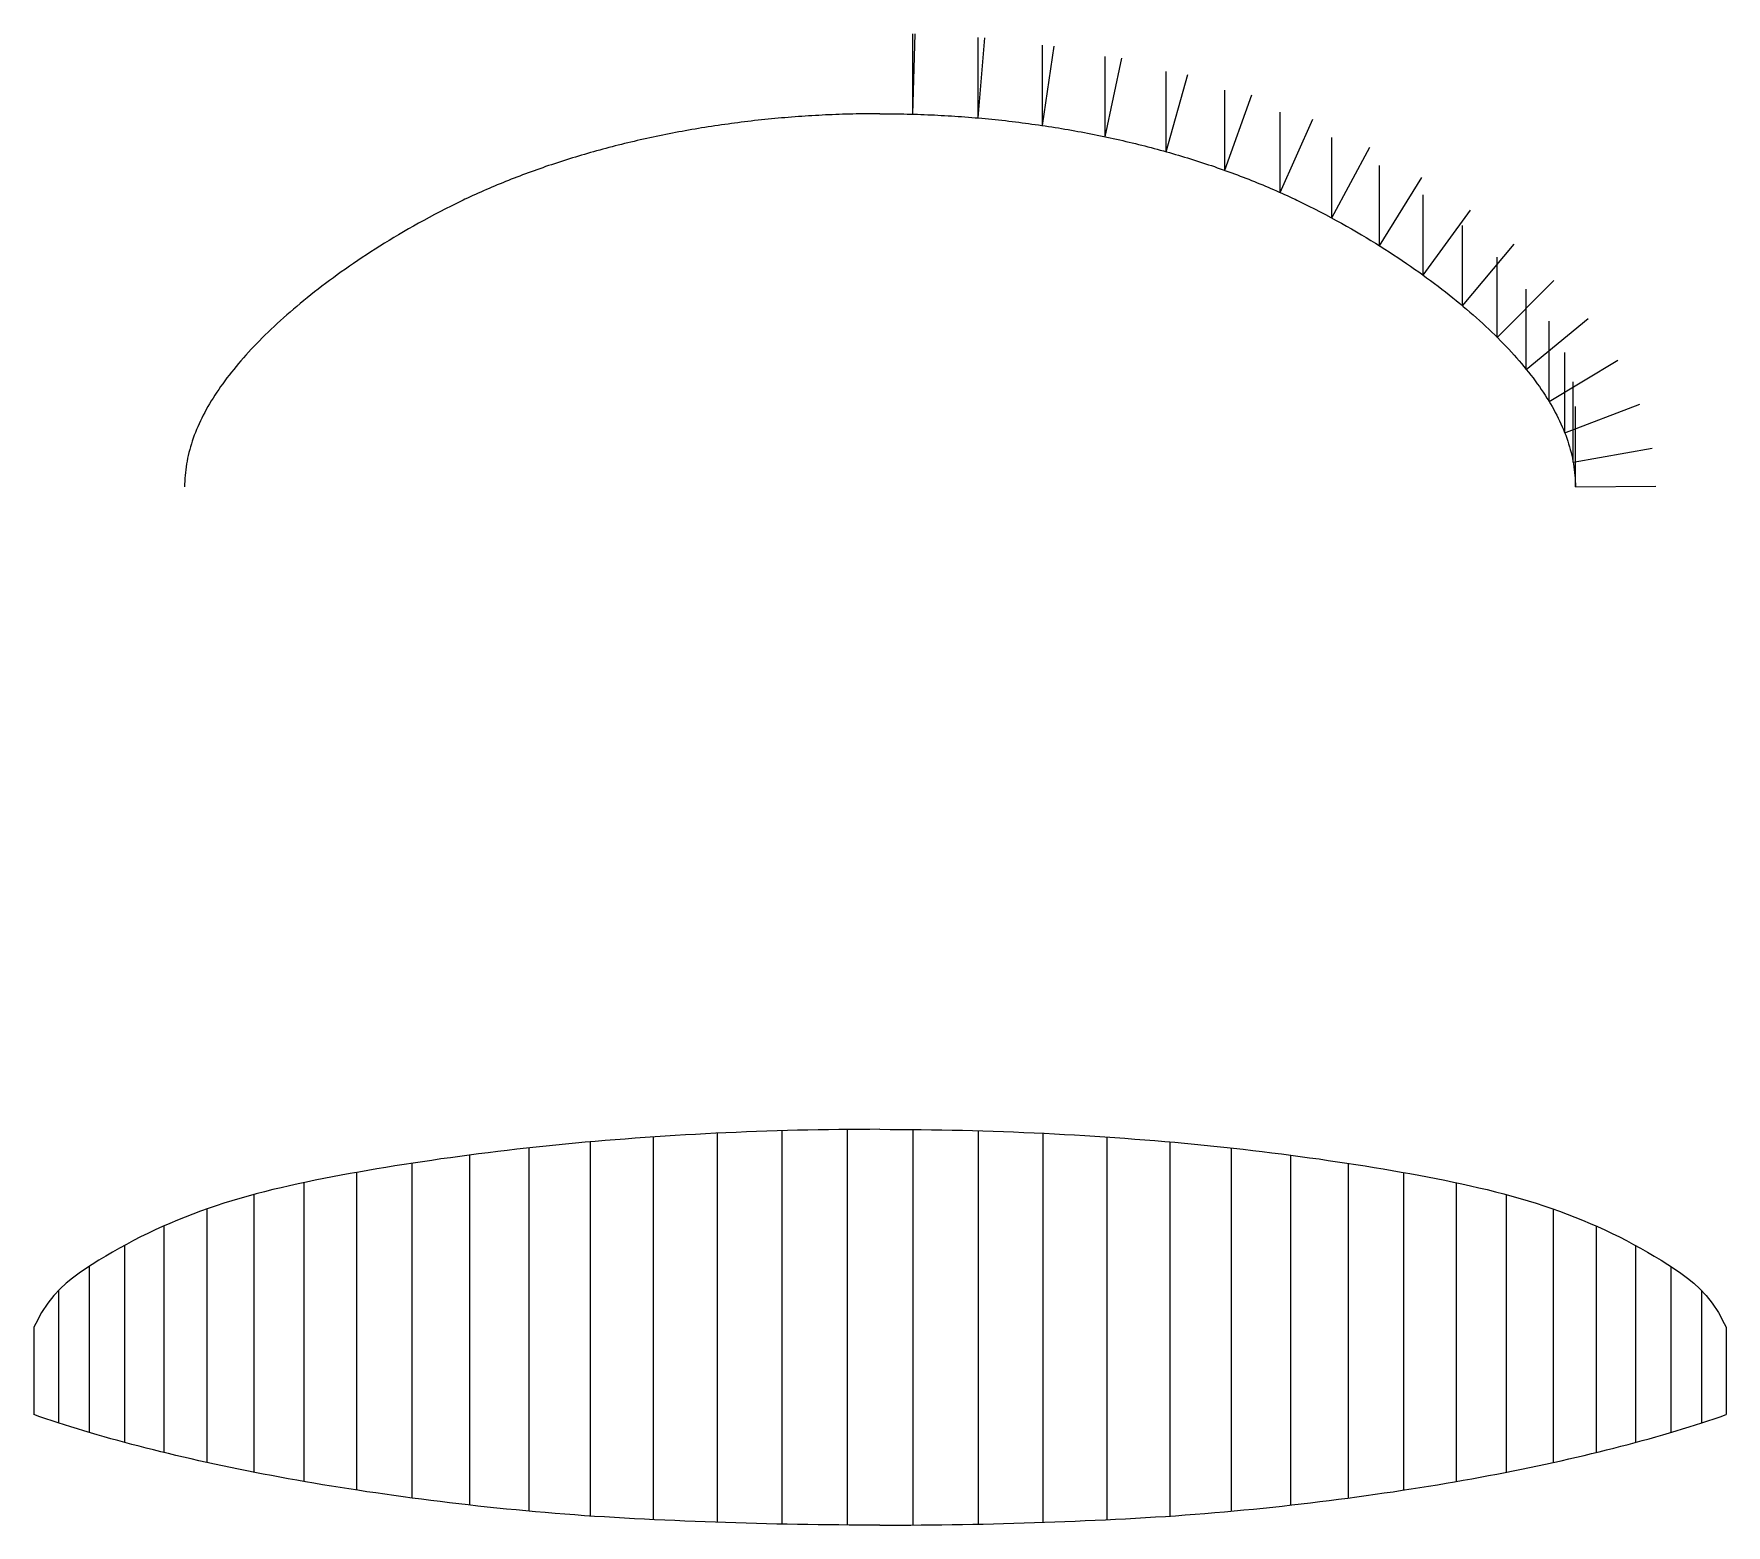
# Model space of a CAD drawing. Extents: x -527 to 527, y -246 to 682.
import ezdxf

# ---------------------------------------------------------------- set-up
doc = ezdxf.new("R2010")
doc.units = 0

msp = doc.modelspace()

# ---------------------------------------------------------------- linework, layer by layer
at = {"layer": 'default', "color": 1, "linetype": 'CONTINUOUS'}
for p, q in [((20.44, 632.09), (20.44, 682.09)), ((61.07, 629.73), (61.07, 679.73)), ((101.13, 625.04), (101.13, 675.04)), ((140.32, 618.03), (140.32, 668.03)), ((178.31, 608.71), (178.31, 658.71)), ((214.71, 597.13), (214.71, 647.13)), ((249.16, 583.34), (249.16, 633.34)), ((-119.23, 622.11), (-121.26, 621.75)), ((-117.2, 622.47), (-119.23, 622.11)), ((-115.16, 622.82), (-117.2, 622.47)), ((-113.13, 623.16), (-115.16, 622.82)), ((-111.09, 623.49), (-113.13, 623.16)), ((-109.04, 623.83), (-111.09, 623.49)), ((-107, 624.15), (-109.04, 623.83)), ((-104.95, 624.47), (-107, 624.15)), ((-102.9, 624.78), (-104.95, 624.47)), ((-100.84, 625.08), (-102.9, 624.78)), ((-98.78, 625.38), (-100.84, 625.08)), ((-96.72, 625.68), (-98.78, 625.38)), ((-94.66, 625.96), (-96.72, 625.68)), ((-92.59, 626.25), (-94.66, 625.96)), ((-90.53, 626.52), (-92.59, 626.25)), ((-88.45, 626.79), (-90.53, 626.52)), ((-86.38, 627.05), (-88.45, 626.79)), ((-84.31, 627.31), (-86.38, 627.05)), ((-82.23, 627.56), (-84.31, 627.31)), ((-80.15, 627.8), (-82.23, 627.56)), ((-78.07, 628.04), (-80.15, 627.8)), ((-75.98, 628.27), (-78.07, 628.04)), ((-73.89, 628.49), (-75.98, 628.27)), ((-71.81, 628.71), (-73.89, 628.49)), ((-69.72, 628.93), (-71.81, 628.71)), ((-67.62, 629.13), (-69.72, 628.93)), ((-65.53, 629.33), (-67.62, 629.13)), ((-63.43, 629.52), (-65.53, 629.33)), ((-61.33, 629.71), (-63.43, 629.52)), ((-59.23, 629.89), (-61.33, 629.71)), ((-57.13, 630.07), (-59.23, 629.89)), ((-55.03, 630.24), (-57.13, 630.07)), ((-52.93, 630.4), (-55.03, 630.24)), ((-50.82, 630.55), (-52.93, 630.4)), ((-48.71, 630.7), (-50.82, 630.55)), ((-46.61, 630.85), (-48.71, 630.7)), ((-44.5, 630.98), (-46.61, 630.85)), ((-42.39, 631.11), (-44.5, 630.98)), ((-40.27, 631.24), (-42.39, 631.11)), ((-38.16, 631.35), (-40.27, 631.24)), ((-36.05, 631.47), (-38.16, 631.35)), ((-33.93, 631.57), (-36.05, 631.47)), ((-31.81, 631.67), (-33.93, 631.57)), ((-29.7, 631.76), (-31.81, 631.67)), ((-27.58, 631.85), (-29.7, 631.76)), ((-25.46, 631.93), (-27.58, 631.85)), ((-23.34, 632), (-25.46, 631.93)), ((-21.22, 632.07), (-23.34, 632)), ((-19.1, 632.13), (-21.22, 632.07)), ((-16.98, 632.18), (-19.1, 632.13)), ((-14.86, 632.23), (-16.98, 632.18)), ((-12.74, 632.27), (-14.86, 632.23)), ((-10.61, 632.31), (-12.74, 632.27)), ((-8.49, 632.33), (-10.61, 632.31)), ((-6.37, 632.36), (-8.49, 632.33)), ((-4.25, 632.37), (-6.37, 632.36)), ((-2.12, 632.38), (-4.25, 632.37)), ((0, 632.39), (-2.12, 632.38)), ((-166.86, 611.8), (-168.8, 611.29)), ((-164.93, 612.29), (-166.86, 611.8)), ((-162.99, 612.79), (-164.93, 612.29)), ((-161.04, 613.27), (-162.99, 612.79)), ((-159.09, 613.75), (-161.04, 613.27)), ((-157.13, 614.23), (-159.09, 613.75)), ((-155.17, 614.7), (-157.13, 614.23)), ((-153.21, 615.16), (-155.17, 614.7)), ((-151.24, 615.62), (-153.21, 615.16)), ((-149.27, 616.07), (-151.24, 615.62)), ((-147.29, 616.51), (-149.27, 616.07)), ((-145.31, 616.95), (-147.29, 616.51)), ((-143.33, 617.38), (-145.31, 616.95)), ((-141.34, 617.81), (-143.33, 617.38)), ((-139.35, 618.23), (-141.34, 617.81)), ((-137.35, 618.65), (-139.35, 618.23)), ((-135.35, 619.06), (-137.35, 618.65)), ((-133.35, 619.46), (-135.35, 619.06)), ((-131.34, 619.86), (-133.35, 619.46)), ((-129.33, 620.25), (-131.34, 619.86)), ((-127.32, 620.63), (-129.33, 620.25)), ((-125.3, 621.01), (-127.32, 620.63)), ((-123.28, 621.38), (-125.3, 621.01)), ((-121.26, 621.75), (-123.28, 621.38)), ((281.31, 567.5), (281.31, 617.5)), ((-202.74, 601.25), (-204.58, 600.64)), ((-200.9, 601.86), (-202.74, 601.25)), ((-199.06, 602.46), (-200.9, 601.86)), ((-197.2, 603.05), (-199.06, 602.46)), ((-195.35, 603.64), (-197.2, 603.05)), ((-193.48, 604.22), (-195.35, 603.64)), ((-191.61, 604.8), (-193.48, 604.22)), ((-189.74, 605.37), (-191.61, 604.8)), ((-187.86, 605.94), (-189.74, 605.37)), ((-185.98, 606.5), (-187.86, 605.94)), ((-184.09, 607.06), (-185.98, 606.5)), ((-182.19, 607.61), (-184.09, 607.06)), ((-180.29, 608.15), (-182.19, 607.61)), ((-178.39, 608.69), (-180.29, 608.15)), ((-176.48, 609.22), (-178.39, 608.69)), ((-174.57, 609.75), (-176.48, 609.22)), ((-172.65, 610.27), (-174.57, 609.75)), ((-170.73, 610.78), (-172.65, 610.27)), ((-168.8, 611.29), (-170.73, 610.78)), ((-231.42, 590.82), (-233.16, 590.13)), ((-229.67, 591.52), (-231.42, 590.82)), ((-227.92, 592.2), (-229.67, 591.52)), ((-226.16, 592.88), (-227.92, 592.2)), ((-224.39, 593.56), (-226.16, 592.88)), ((-222.62, 594.23), (-224.39, 593.56)), ((-220.84, 594.9), (-222.62, 594.23)), ((-219.06, 595.56), (-220.84, 594.9)), ((-217.27, 596.21), (-219.06, 595.56)), ((-215.48, 596.86), (-217.27, 596.21)), ((-213.67, 597.5), (-215.48, 596.86)), ((-211.87, 598.14), (-213.67, 597.5)), ((-210.05, 598.77), (-211.87, 598.14)), ((-208.23, 599.4), (-210.05, 598.77)), ((-206.41, 600.02), (-208.23, 599.4)), ((-204.58, 600.64), (-206.41, 600.02)), ((311.08, 550.2), (311.08, 600.2)), ((-256.83, 579.83), (-258.47, 579.06)), ((-255.18, 580.6), (-256.83, 579.83)), ((-253.53, 581.36), (-255.18, 580.6)), ((-251.87, 582.12), (-253.53, 581.36)), ((-250.2, 582.87), (-251.87, 582.12)), ((-248.53, 583.62), (-250.2, 582.87)), ((-246.85, 584.36), (-248.53, 583.62)), ((-245.16, 585.1), (-246.85, 584.36)), ((-243.46, 585.84), (-245.16, 585.1)), ((-241.76, 586.56), (-243.46, 585.84)), ((-240.05, 587.29), (-241.76, 586.56)), ((-238.34, 588), (-240.05, 587.29)), ((-236.62, 588.72), (-238.34, 588)), ((-234.89, 589.42), (-236.62, 588.72)), ((-233.16, 590.13), (-234.89, 589.42)), ((338.34, 531.82), (338.34, 581.82)), ((-277.49, 569.54), (-280.85, 567.76)), ((-274.07, 571.33), (-277.49, 569.54)), ((-270.58, 573.11), (-274.07, 571.33)), ((-267.03, 574.9), (-270.58, 573.11)), ((-263.41, 576.68), (-267.03, 574.9)), ((-259.71, 578.46), (-263.41, 576.68)), ((-258.47, 579.06), (-259.71, 578.46)), ((-296.81, 558.83), (-299.85, 557.05)), ((-293.72, 560.62), (-296.81, 558.83)), ((-290.58, 562.4), (-293.72, 560.62)), ((-287.39, 564.19), (-290.58, 562.4)), ((-284.15, 565.97), (-287.39, 564.19)), ((-280.85, 567.76), (-284.15, 565.97)), ((362.89, 512.69), (362.89, 562.69)), ((-314.36, 548.13), (-317.14, 546.34)), ((-311.54, 549.91), (-314.36, 548.13)), ((-308.68, 551.69), (-311.54, 549.91)), ((-305.78, 553.48), (-308.68, 551.69)), ((-302.84, 555.26), (-305.78, 553.48)), ((-299.85, 557.05), (-302.84, 555.26)), ((-327.86, 539.2), (-330.45, 537.42)), ((-325.24, 540.99), (-327.86, 539.2)), ((-322.57, 542.77), (-325.24, 540.99)), ((-319.88, 544.56), (-322.57, 542.77)), ((-317.14, 546.34), (-319.88, 544.56)), ((384.42, 493.07), (384.42, 543.07)), ((-342.87, 528.49), (-345.25, 526.71)), ((-340.45, 530.28), (-342.87, 528.49)), ((-338, 532.06), (-340.45, 530.28)), ((-335.52, 533.85), (-338, 532.06)), ((-333, 535.63), (-335.52, 533.85)), ((-330.45, 537.42), (-333, 535.63)), ((-356.7, 517.79), (-358.9, 516)), ((-354.47, 519.57), (-356.7, 517.79)), ((-352.22, 521.36), (-354.47, 519.57)), ((-349.93, 523.14), (-352.22, 521.36)), ((-347.61, 524.92), (-349.93, 523.14)), ((-345.25, 526.71), (-347.61, 524.92)), ((402.51, 473.18), (402.51, 523.18)), ((-369.42, 507.08), (-371.43, 505.29)), ((-367.38, 508.86), (-369.42, 507.08)), ((-365.3, 510.65), (-367.38, 508.86)), ((-363.2, 512.43), (-365.3, 510.65)), ((-361.06, 514.22), (-363.2, 512.43)), ((-358.9, 516), (-361.06, 514.22)), ((-381.06, 496.37), (-382.89, 494.59)), ((-379.19, 498.16), (-381.06, 496.37)), ((-377.3, 499.94), (-379.19, 498.16)), ((-375.37, 501.72), (-377.3, 499.94)), ((-373.42, 503.51), (-375.37, 501.72)), ((-371.43, 505.29), (-373.42, 503.51)), ((416.68, 453.26), (416.68, 503.26)), ((-391.61, 485.66), (-393.26, 483.88)), ((-389.93, 487.45), (-391.61, 485.66)), ((-388.21, 489.23), (-389.93, 487.45)), ((-386.47, 491.02), (-388.21, 489.23)), ((-384.7, 492.8), (-386.47, 491.02)), ((-382.89, 494.59), (-384.7, 492.8)), ((-401.06, 474.96), (-402.53, 473.17)), ((-399.56, 476.74), (-401.06, 474.96)), ((-398.04, 478.52), (-399.56, 476.74)), ((-396.48, 480.31), (-398.04, 478.52)), ((-394.88, 482.09), (-396.48, 480.31)), ((-393.26, 483.88), (-394.88, 482.09)), ((426.46, 433.69), (426.46, 483.69)), ((-409.37, 464.25), (-410.65, 462.46)), ((-408.07, 466.03), (-409.37, 464.25)), ((-406.73, 467.82), (-408.07, 466.03)), ((-405.36, 469.6), (-406.73, 467.82)), ((-403.96, 471.39), (-405.36, 469.6)), ((-402.53, 473.17), (-403.96, 471.39)), ((431.72, 415.32), (431.72, 465.32)), ((-416.51, 453.54), (-417.58, 451.75)), ((-415.4, 455.32), (-416.51, 453.54)), ((-414.26, 457.11), (-415.4, 455.32)), ((-413.09, 458.89), (-414.26, 457.11)), ((-411.89, 460.68), (-413.09, 458.89)), ((-410.65, 462.46), (-411.89, 460.68)), ((-422.42, 442.83), (-423.28, 441.05)), ((-421.52, 444.62), (-422.42, 442.83)), ((-420.59, 446.4), (-421.52, 444.62)), ((-419.62, 448.19), (-420.59, 446.4)), ((-418.62, 449.97), (-419.62, 448.19)), ((-417.58, 451.75), (-418.62, 449.97)), ((433.11, 400), (433.11, 450)), ((-426.38, 433.91), (-427.07, 432.12)), ((-425.66, 435.69), (-426.38, 433.91)), ((-424.9, 437.48), (-425.66, 435.69)), ((-424.11, 439.26), (-424.9, 437.48)), ((-423.28, 441.05), (-424.11, 439.26)), ((-429.95, 423.2), (-430.41, 421.42)), ((-429.44, 424.98), (-429.95, 423.2)), ((-428.9, 426.77), (-429.44, 424.98)), ((-428.33, 428.55), (-428.9, 426.77)), ((-427.72, 430.34), (-428.33, 428.55)), ((-427.07, 432.12), (-427.72, 430.34)), ((-432.19, 412.49), (-432.43, 410.71)), ((-431.91, 414.28), (-432.19, 412.49)), ((-431.59, 416.06), (-431.91, 414.28)), ((-431.24, 417.85), (-431.59, 416.06)), ((-430.84, 419.63), (-431.24, 417.85)), ((-430.41, 421.42), (-430.84, 419.63)), ((-433.09, 401.78), (-433.11, 400)), ((-433.03, 403.57), (-433.09, 401.78)), ((-432.94, 405.35), (-433.03, 403.57)), ((-432.81, 407.14), (-432.94, 405.35)), ((-432.64, 408.92), (-432.81, 407.14)), ((-432.43, 410.71), (-432.64, 408.92)), ((0, 0), (-6.42, -0.01)), ((0, 0), (6.42, -0.01)), ((-208.01, -10.47), (-214.07, -11.11)), ((-201.93, -9.85), (-208.01, -10.47)), ((-195.82, -9.25), (-201.93, -9.85)), ((-189.7, -8.67), (-195.82, -9.25)), ((-183.56, -8.1), (-189.7, -8.67)), ((-177.4, -7.56), (-183.56, -8.1)), ((-180.43, -7.82), (-180.43, -240.82)), ((-171.22, -7.03), (-177.4, -7.56)), ((-165.03, -6.52), (-171.22, -7.03)), ((-158.81, -6.03), (-165.03, -6.52)), ((-152.59, -5.56), (-158.81, -6.03)), ((-146.34, -5.11), (-152.59, -5.56)), ((-140.09, -4.68), (-146.34, -5.11)), ((-141.31, -4.76), (-141.31, -243.03)), ((-133.81, -4.26), (-140.09, -4.68)), ((-127.53, -3.87), (-133.81, -4.26)), ((-121.23, -3.49), (-127.53, -3.87)), ((-114.92, -3.13), (-121.23, -3.49)), ((-108.6, -2.8), (-114.92, -3.13)), ((-102.27, -2.48), (-108.6, -2.8)), ((-95.93, -2.18), (-102.27, -2.48)), ((-101.49, -2.44), (-101.49, -244.7)), ((-89.58, -1.9), (-95.93, -2.18)), ((-83.21, -1.64), (-89.58, -1.9)), ((-76.85, -1.4), (-83.21, -1.64)), ((-70.47, -1.17), (-76.85, -1.4)), ((-64.09, -0.97), (-70.47, -1.17)), ((-57.69, -0.79), (-64.09, -0.97)), ((-61.14, -0.88), (-61.14, -245.82)), ((-51.3, -0.62), (-57.69, -0.79)), ((-44.9, -0.48), (-51.3, -0.62)), ((-38.49, -0.35), (-44.9, -0.48)), ((-32.08, -0.24), (-38.49, -0.35)), ((-25.67, -0.16), (-32.08, -0.24)), ((-19.25, -0.09), (-25.67, -0.16)), ((-20.44, -0.1), (-20.44, -246.39)), ((-12.84, -0.04), (-19.25, -0.09)), ((-6.42, -0.01), (-12.84, -0.04)), ((6.42, -0.01), (12.84, -0.04)), ((12.84, -0.04), (19.25, -0.09)), ((19.25, -0.09), (25.67, -0.16)), ((25.67, -0.16), (32.08, -0.24)), ((32.08, -0.24), (38.49, -0.35)), ((38.49, -0.35), (44.9, -0.48)), ((44.9, -0.48), (51.3, -0.62)), ((51.3, -0.62), (57.69, -0.79)), ((57.69, -0.79), (64.09, -0.97)), ((64.09, -0.97), (70.47, -1.17)), ((70.47, -1.17), (76.85, -1.4)), ((76.85, -1.4), (83.21, -1.64)), ((83.21, -1.64), (89.58, -1.9)), ((89.58, -1.9), (95.93, -2.18)), ((95.93, -2.18), (102.27, -2.48)), ((102.27, -2.48), (108.6, -2.8)), ((108.6, -2.8), (114.92, -3.13)), ((114.92, -3.13), (121.23, -3.49)), ((121.23, -3.49), (127.53, -3.87)), ((127.53, -3.87), (133.81, -4.26)), ((133.81, -4.26), (140.09, -4.68)), ((140.09, -4.68), (146.34, -5.11)), ((146.34, -5.11), (152.59, -5.56)), ((152.59, -5.56), (158.81, -6.03)), ((158.81, -6.03), (165.03, -6.52)), ((165.03, -6.52), (171.22, -7.03)), ((171.22, -7.03), (177.4, -7.56)), ((177.4, -7.56), (183.56, -8.1)), ((183.56, -8.1), (189.7, -8.67)), ((189.7, -8.67), (195.82, -9.25)), ((195.82, -9.25), (201.93, -9.85)), ((201.93, -9.85), (208.01, -10.47)), ((208.01, -10.47), (214.07, -11.11)), ((-290.72, -21.04), (-296.43, -21.93)), ((-284.98, -20.17), (-290.72, -21.04)), ((-279.21, -19.32), (-284.98, -20.17)), ((-273.42, -18.48), (-279.21, -19.32)), ((-267.6, -17.66), (-273.42, -18.48)), ((-261.75, -16.86), (-267.6, -17.66)), ((-255.88, -16.08), (-261.75, -16.86)), ((-249.98, -15.32), (-255.88, -16.08)), ((-255.75, -16.06), (-255.75, -233.97)), ((-244.05, -14.57), (-249.98, -15.32)), ((-238.1, -13.84), (-244.05, -14.57)), ((-232.13, -13.13), (-238.1, -13.84)), ((-226.13, -12.44), (-232.13, -13.13)), ((-220.11, -11.76), (-226.13, -12.44)), ((-214.07, -11.11), (-220.11, -11.76)), ((-218.64, -11.6), (-218.64, -237.76)), ((214.07, -11.11), (220.11, -11.76)), ((220.11, -11.76), (226.13, -12.44)), ((226.13, -12.44), (232.13, -13.13)), ((232.13, -13.13), (238.1, -13.84)), ((238.1, -13.84), (244.05, -14.57)), ((244.05, -14.57), (249.98, -15.32)), ((249.98, -15.32), (255.88, -16.08)), ((255.88, -16.08), (261.75, -16.86)), ((261.75, -16.86), (267.6, -17.66)), ((267.6, -17.66), (273.42, -18.48)), ((273.42, -18.48), (279.21, -19.32)), ((279.21, -19.32), (284.98, -20.17)), ((284.98, -20.17), (290.72, -21.04)), ((290.72, -21.04), (296.43, -21.93)), ((-346.4, -30.68), (-351.79, -31.74)), ((-340.98, -29.64), (-346.4, -30.68)), ((-335.52, -28.61), (-340.98, -29.64)), ((-330.03, -27.61), (-335.52, -28.61)), ((-324.51, -26.62), (-330.03, -27.61)), ((-326.04, -26.89), (-326.04, -224.65)), ((-318.96, -25.65), (-324.51, -26.62)), ((-313.37, -24.69), (-318.96, -25.65)), ((-307.75, -23.75), (-313.37, -24.69)), ((-302.1, -22.83), (-307.75, -23.75)), ((-296.43, -21.93), (-302.1, -22.83)), ((-291.6, -21.18), (-291.6, -229.57)), ((296.43, -21.93), (302.1, -22.83)), ((302.1, -22.83), (307.75, -23.75)), ((307.75, -23.75), (313.37, -24.69)), ((313.37, -24.69), (318.96, -25.65)), ((318.96, -25.65), (324.51, -26.62)), ((324.51, -26.62), (330.03, -27.61)), ((330.03, -27.61), (335.52, -28.61)), ((335.52, -28.61), (340.98, -29.64)), ((340.98, -29.64), (346.4, -30.68)), ((346.4, -30.68), (351.79, -31.74)), ((-393.57, -41.59), (-398.62, -43.03)), ((-388.48, -40.2), (-393.57, -41.59)), ((-390.05, -40.63), (-390.05, -213.49)), ((-383.35, -38.86), (-388.48, -40.2)), ((-378.18, -37.57), (-383.35, -38.86)), ((-372.98, -36.33), (-378.18, -37.57)), ((-367.73, -35.13), (-372.98, -36.33)), ((-362.46, -33.96), (-367.73, -35.13)), ((-357.14, -32.84), (-362.46, -33.96)), ((-358.92, -33.21), (-358.92, -219.26)), ((-351.79, -31.74), (-357.14, -32.84)), ((351.79, -31.74), (357.14, -32.84)), ((357.14, -32.84), (362.46, -33.96)), ((362.46, -33.96), (367.73, -35.13)), ((367.73, -35.13), (372.98, -36.33)), ((372.98, -36.33), (378.18, -37.57)), ((378.18, -37.57), (383.35, -38.86)), ((383.35, -38.86), (388.48, -40.2)), ((388.48, -40.2), (393.57, -41.59)), ((393.57, -41.59), (398.62, -43.03)), ((-423.27, -51.06), (-428.08, -52.84)), ((-418.42, -49.34), (-423.27, -51.06)), ((-419.19, -49.61), (-419.19, -207.44)), ((-413.54, -47.68), (-418.42, -49.34)), ((-408.61, -46.07), (-413.54, -47.68)), ((-403.63, -44.52), (-408.61, -46.07)), ((-398.62, -43.03), (-403.63, -44.52)), ((398.62, -43.03), (403.63, -44.52)), ((403.63, -44.52), (408.61, -46.07)), ((408.61, -46.07), (413.54, -47.68)), ((413.54, -47.68), (418.42, -49.34)), ((418.42, -49.34), (423.27, -51.06)), ((423.27, -51.06), (428.08, -52.84)), ((-451.45, -62.66), (-455.99, -64.81)), ((-446.86, -60.58), (-451.45, -62.66)), ((-442.23, -58.55), (-446.86, -60.58)), ((-446.09, -60.24), (-446.09, -201.21)), ((-437.56, -56.59), (-442.23, -58.55)), ((-432.84, -54.68), (-437.56, -56.59)), ((-428.08, -52.84), (-432.84, -54.68)), ((428.08, -52.84), (432.84, -54.68)), ((432.84, -54.68), (437.56, -56.59)), ((437.56, -56.59), (442.23, -58.55)), ((442.23, -58.55), (446.86, -60.58)), ((446.86, -60.58), (451.45, -62.66)), ((451.45, -62.66), (455.99, -64.81)), ((-469.34, -71.63), (-473.69, -74.02)), ((-470.55, -72.3), (-470.55, -194.94)), ((-464.93, -69.29), (-469.34, -71.63)), ((-460.49, -67.02), (-464.93, -69.29)), ((-455.99, -64.81), (-460.49, -67.02)), ((455.99, -64.81), (460.49, -67.02)), ((460.49, -67.02), (464.93, -69.29)), ((464.93, -69.29), (469.34, -71.63)), ((469.34, -71.63), (473.69, -74.02)), ((-490.64, -84.19), (-494.75, -86.88)), ((-486.47, -81.56), (-490.64, -84.19)), ((-482.26, -78.99), (-486.47, -81.56)), ((-478, -76.48), (-482.26, -78.99)), ((-473.69, -74.02), (-478, -76.48)), ((473.69, -74.02), (478, -76.48)), ((478, -76.48), (482.26, -78.99)), ((482.26, -78.99), (486.47, -81.56)), ((486.47, -81.56), (490.64, -84.19)), ((490.64, -84.19), (494.75, -86.88)), ((-502.83, -92.59), (-506.8, -95.78)), ((-498.82, -89.66), (-502.83, -92.59)), ((-494.75, -86.88), (-498.82, -89.66)), ((-492.46, -85.38), (-492.46, -188.75)), ((494.75, -86.88), (498.82, -89.66)), ((498.82, -89.66), (502.83, -92.59)), ((502.83, -92.59), (506.8, -95.78)), ((-514.58, -103.46), (-518.39, -108.28)), ((-510.71, -99.35), (-514.58, -103.46)), ((-511.6, -100.29), (-511.6, -182.82)), ((-506.8, -95.78), (-510.71, -99.35)), ((506.8, -95.78), (510.71, -99.35)), ((510.71, -99.35), (514.58, -103.46)), ((514.58, -103.46), (518.39, -108.28)), ((-522.15, -114.01), (-525.86, -120.85)), ((-518.39, -108.28), (-522.15, -114.01)), ((518.39, -108.28), (522.15, -114.01)), ((522.15, -114.01), (525.86, -120.85)), ((-525.86, -120.85), (-527, -123.24)), ((-527, -123.24), (-527, -177.63)), ((-527, -123.24), (-527, -177.63)), ((525.86, -120.85), (527, -123.24)), ((527, -123.24), (527, -177.63)), ((-526.97, -177.64), (-527, -177.63)), ((-523.25, -178.93), (-526.97, -177.64)), ((-519.49, -180.21), (-523.25, -178.93)), ((519.49, -180.21), (523.25, -178.93)), ((523.25, -178.93), (526.97, -177.64)), ((526.97, -177.64), (527, -177.63)), ((-515.67, -181.49), (-519.49, -180.21)), ((-511.79, -182.76), (-515.67, -181.49)), ((-507.87, -184.02), (-511.79, -182.76)), ((-503.9, -185.27), (-507.87, -184.02)), ((-499.87, -186.52), (-503.9, -185.27)), ((-495.8, -187.75), (-499.87, -186.52)), ((-491.68, -188.98), (-495.8, -187.75)), ((-487.5, -190.2), (-491.68, -188.98)), ((487.5, -190.2), (491.68, -188.98)), ((491.68, -188.98), (495.8, -187.75)), ((495.8, -187.75), (499.87, -186.52)), ((499.87, -186.52), (503.9, -185.27)), ((503.9, -185.27), (507.87, -184.02)), ((507.87, -184.02), (511.79, -182.76)), ((511.79, -182.76), (515.67, -181.49)), ((515.67, -181.49), (519.49, -180.21)), ((-483.28, -191.42), (-487.5, -190.2)), ((-479.01, -192.62), (-483.28, -191.42)), ((-474.7, -193.81), (-479.01, -192.62)), ((-470.33, -195), (-474.7, -193.81)), ((-465.92, -196.18), (-470.33, -195)), ((-461.46, -197.35), (-465.92, -196.18)), ((-456.96, -198.5), (-461.46, -197.35)), ((-452.41, -199.65), (-456.96, -198.5)), ((-447.81, -200.79), (-452.41, -199.65)), ((447.81, -200.79), (452.41, -199.65)), ((452.41, -199.65), (456.96, -198.5)), ((456.96, -198.5), (461.46, -197.35)), ((461.46, -197.35), (465.92, -196.18)), ((465.92, -196.18), (470.33, -195)), ((470.33, -195), (474.7, -193.81)), ((474.7, -193.81), (479.01, -192.62)), ((479.01, -192.62), (483.28, -191.42)), ((483.28, -191.42), (487.5, -190.2)), ((-443.17, -201.92), (-447.81, -200.79)), ((-438.48, -203.04), (-443.17, -201.92)), ((-433.76, -204.15), (-438.48, -203.04)), ((-428.98, -205.25), (-433.76, -204.15)), ((-424.17, -206.34), (-428.98, -205.25)), ((-419.31, -207.41), (-424.17, -206.34)), ((-414.41, -208.48), (-419.31, -207.41)), ((-409.47, -209.53), (-414.41, -208.48)), ((-404.49, -210.58), (-409.47, -209.53)), ((-399.47, -211.61), (-404.49, -210.58)), ((399.47, -211.61), (404.49, -210.58)), ((404.49, -210.58), (409.47, -209.53)), ((409.47, -209.53), (414.41, -208.48)), ((414.41, -208.48), (419.31, -207.41)), ((419.31, -207.41), (424.17, -206.34)), ((424.17, -206.34), (428.98, -205.25)), ((428.98, -205.25), (433.76, -204.15)), ((433.76, -204.15), (438.48, -203.04)), ((438.48, -203.04), (443.17, -201.92)), ((443.17, -201.92), (447.81, -200.79)), ((-394.41, -212.63), (-399.47, -211.61)), ((-389.3, -213.64), (-394.41, -212.63)), ((-384.16, -214.64), (-389.3, -213.64)), ((-378.98, -215.62), (-384.16, -214.64)), ((-373.77, -216.6), (-378.98, -215.62)), ((-368.51, -217.56), (-373.77, -216.6)), ((-363.22, -218.5), (-368.51, -217.56)), ((-357.9, -219.44), (-363.22, -218.5)), ((-352.53, -220.36), (-357.9, -219.44)), ((-347.13, -221.27), (-352.53, -220.36)), ((-341.7, -222.17), (-347.13, -221.27)), ((341.7, -222.17), (347.13, -221.27)), ((347.13, -221.27), (352.53, -220.36)), ((352.53, -220.36), (357.9, -219.44)), ((357.9, -219.44), (363.22, -218.5)), ((363.22, -218.5), (368.51, -217.56)), ((368.51, -217.56), (373.77, -216.6)), ((373.77, -216.6), (378.98, -215.62)), ((378.98, -215.62), (384.16, -214.64)), ((384.16, -214.64), (389.3, -213.64)), ((389.3, -213.64), (394.41, -212.63)), ((394.41, -212.63), (399.47, -211.61)), ((-336.23, -223.05), (-341.7, -222.17)), ((-330.73, -223.92), (-336.23, -223.05)), ((-325.2, -224.78), (-330.73, -223.92)), ((-319.63, -225.62), (-325.2, -224.78)), ((-314.03, -226.44), (-319.63, -225.62)), ((-308.4, -227.26), (-314.03, -226.44)), ((-302.74, -228.06), (-308.4, -227.26)), ((-297.05, -228.84), (-302.74, -228.06)), ((-291.33, -229.61), (-297.05, -228.84)), ((-285.58, -230.36), (-291.33, -229.61)), ((-279.8, -231.1), (-285.58, -230.36)), ((-274, -231.82), (-279.8, -231.1)), ((-268.16, -232.53), (-274, -231.82)), ((268.16, -232.53), (274, -231.82)), ((274, -231.82), (279.8, -231.1)), ((279.8, -231.1), (285.58, -230.36)), ((285.58, -230.36), (291.33, -229.61)), ((291.33, -229.61), (297.05, -228.84)), ((297.05, -228.84), (302.74, -228.06)), ((302.74, -228.06), (308.4, -227.26)), ((308.4, -227.26), (314.03, -226.44)), ((314.03, -226.44), (319.63, -225.62)), ((319.63, -225.62), (325.2, -224.78)), ((325.2, -224.78), (330.73, -223.92)), ((330.73, -223.92), (336.23, -223.05)), ((336.23, -223.05), (341.7, -222.17)), ((-262.3, -233.22), (-268.16, -232.53)), ((-256.42, -233.9), (-262.3, -233.22)), ((-250.5, -234.55), (-256.42, -233.9)), ((-244.57, -235.2), (-250.5, -234.55)), ((-238.61, -235.82), (-244.57, -235.2)), ((-232.62, -236.43), (-238.61, -235.82)), ((-226.61, -237.02), (-232.62, -236.43)), ((-220.58, -237.59), (-226.61, -237.02)), ((-214.53, -238.14), (-220.58, -237.59)), ((-208.45, -238.67), (-214.53, -238.14)), ((-202.35, -239.18), (-208.45, -238.67)), ((-196.24, -239.67), (-202.35, -239.18)), ((-190.1, -240.14), (-196.24, -239.67)), ((-183.95, -240.58), (-190.1, -240.14)), ((-177.77, -240.99), (-183.95, -240.59)), ((-171.58, -241.37), (-177.77, -240.99)), ((-165.37, -241.74), (-171.58, -241.37)), ((-159.15, -242.09), (-165.37, -241.74)), ((-152.91, -242.43), (-159.15, -242.09)), ((152.91, -242.43), (159.15, -242.09)), ((159.15, -242.09), (165.37, -241.74)), ((165.37, -241.74), (171.58, -241.37)), ((171.58, -241.37), (177.77, -240.99)), ((177.77, -240.99), (183.95, -240.59)), ((183.95, -240.58), (190.1, -240.14)), ((190.1, -240.14), (196.24, -239.67)), ((196.24, -239.67), (202.35, -239.18)), ((202.35, -239.18), (208.45, -238.67)), ((208.45, -238.67), (214.53, -238.14)), ((214.53, -238.14), (220.58, -237.59)), ((220.58, -237.59), (226.61, -237.02)), ((226.61, -237.02), (232.62, -236.43)), ((232.62, -236.43), (238.61, -235.82)), ((238.61, -235.82), (244.57, -235.2)), ((244.57, -235.2), (250.5, -234.55)), ((250.5, -234.55), (256.42, -233.9)), ((256.42, -233.9), (262.3, -233.22)), ((262.3, -233.22), (268.16, -232.53)), ((-146.65, -242.76), (-152.91, -242.43)), ((-140.38, -243.07), (-146.65, -242.76)), ((-134.1, -243.37), (-140.38, -243.07)), ((-127.8, -243.66), (-134.1, -243.37)), ((-121.49, -243.93), (-127.8, -243.66)), ((-115.17, -244.19), (-121.49, -243.93)), ((-108.83, -244.43), (-115.17, -244.19)), ((-102.49, -244.67), (-108.83, -244.43)), ((-96.13, -244.88), (-102.49, -244.67)), ((-89.77, -245.09), (-96.13, -244.88)), ((-83.39, -245.27), (-89.77, -245.09)), ((-77.01, -245.45), (-83.39, -245.27)), ((-70.62, -245.61), (-77.01, -245.45)), ((-64.22, -245.76), (-70.62, -245.61)), ((-57.82, -245.89), (-64.22, -245.76)), ((-51.41, -246.01), (-57.82, -245.89)), ((-44.99, -246.12), (-51.41, -246.01)), ((-38.57, -246.21), (-44.99, -246.12)), ((-32.15, -246.28), (-38.57, -246.21)), ((-25.72, -246.35), (-32.15, -246.28)), ((-19.3, -246.4), (-25.72, -246.35)), ((-12.86, -246.43), (-19.3, -246.4)), ((-6.43, -246.45), (-12.86, -246.43)), ((0, -246.46), (-6.43, -246.45)), ((0, -246.46), (6.43, -246.45)), ((6.43, -246.45), (12.86, -246.43)), ((12.86, -246.43), (19.3, -246.4)), ((19.3, -246.4), (25.72, -246.35)), ((25.72, -246.35), (32.15, -246.28)), ((32.15, -246.28), (38.57, -246.21)), ((38.57, -246.21), (44.99, -246.12)), ((44.99, -246.12), (51.41, -246.01)), ((51.41, -246.01), (57.82, -245.89)), ((57.82, -245.89), (64.22, -245.76)), ((64.22, -245.76), (70.62, -245.61)), ((70.62, -245.61), (77.01, -245.45)), ((77.01, -245.45), (83.39, -245.27)), ((83.39, -245.27), (89.77, -245.09)), ((89.77, -245.09), (96.13, -244.88)), ((96.13, -244.88), (102.49, -244.67)), ((102.49, -244.67), (108.83, -244.43)), ((108.83, -244.43), (115.17, -244.19)), ((115.17, -244.19), (121.49, -243.93)), ((121.49, -243.93), (127.8, -243.66)), ((127.8, -243.66), (134.1, -243.37)), ((134.1, -243.37), (140.38, -243.07)), ((140.38, -243.07), (146.65, -242.76)), ((146.65, -242.76), (152.91, -242.43))]:
    msp.add_line(p, q, dxfattribs=at)
at = {"layer": 'default', "color": 2, "linetype": 'CONTINUOUS'}
for p, q in [((20.44, 632.09), (21.86, 682.07)), ((61.07, 629.73), (65.36, 679.55)), ((101.13, 625.04), (108.49, 674.5)), ((140.32, 618.03), (150.67, 666.94)), ((178.31, 608.71), (191.74, 656.87)), ((214.71, 597.13), (231.54, 644.22)), ((249.16, 583.34), (269.56, 628.99)), ((281.31, 567.5), (305.09, 611.49)), ((311.08, 550.2), (337.55, 592.62)), ((338.34, 531.82), (367.77, 572.24)), ((362.89, 512.69), (394.96, 551.05)), ((384.42, 493.07), (419.58, 528.62)), ((402.51, 473.18), (441.16, 504.92)), ((416.68, 453.26), (459.55, 478.99)), ((426.46, 433.69), (473.14, 451.61)), ((431.72, 415.32), (480.95, 424.1)), ((433.11, 400), (483.11, 400.53))]:
    msp.add_line(p, q, dxfattribs=at)
at = {"layer": 'default', "color": 3, "linetype": 'CONTINUOUS'}
for p, q in [((0, 632.39), (2.12, 632.38)), ((2.12, 632.38), (4.25, 632.37)), ((4.25, 632.37), (6.37, 632.36)), ((6.37, 632.36), (8.49, 632.33)), ((8.49, 632.33), (10.61, 632.31)), ((10.61, 632.31), (12.74, 632.27)), ((12.74, 632.27), (14.86, 632.23)), ((14.86, 632.23), (16.98, 632.18)), ((16.98, 632.18), (19.1, 632.13)), ((19.1, 632.13), (21.22, 632.07)), ((21.22, 632.07), (23.34, 632)), ((23.34, 632), (25.46, 631.93)), ((25.46, 631.93), (27.58, 631.85)), ((27.58, 631.85), (29.7, 631.76)), ((29.7, 631.76), (31.81, 631.67)), ((31.81, 631.67), (33.93, 631.57)), ((33.93, 631.57), (36.05, 631.47)), ((36.05, 631.47), (38.16, 631.35)), ((38.16, 631.35), (40.27, 631.24)), ((40.27, 631.24), (42.39, 631.11)), ((42.39, 631.11), (44.5, 630.98)), ((44.5, 630.98), (46.61, 630.85)), ((46.61, 630.85), (48.71, 630.7)), ((48.71, 630.7), (50.82, 630.55)), ((50.82, 630.55), (52.93, 630.4)), ((52.93, 630.4), (55.03, 630.24)), ((55.03, 630.24), (57.13, 630.07)), ((57.13, 630.07), (59.23, 629.89)), ((59.23, 629.89), (61.33, 629.71)), ((61.33, 629.71), (63.43, 629.52)), ((63.43, 629.52), (65.53, 629.33)), ((65.53, 629.33), (67.62, 629.13)), ((67.62, 629.13), (69.72, 628.93)), ((69.72, 628.93), (71.81, 628.71)), ((71.81, 628.71), (73.89, 628.49)), ((73.89, 628.49), (75.98, 628.27)), ((75.98, 628.27), (78.07, 628.04)), ((78.07, 628.04), (80.15, 627.8)), ((80.15, 627.8), (82.23, 627.56)), ((82.23, 627.56), (84.31, 627.31)), ((84.31, 627.31), (86.38, 627.05)), ((86.38, 627.05), (88.45, 626.79)), ((88.45, 626.79), (90.53, 626.52)), ((90.53, 626.52), (92.59, 626.25)), ((92.59, 626.25), (94.66, 625.96)), ((94.66, 625.96), (96.72, 625.68)), ((96.72, 625.68), (98.78, 625.38)), ((98.78, 625.38), (100.84, 625.08)), ((100.84, 625.08), (102.9, 624.78)), ((102.9, 624.78), (104.95, 624.47)), ((104.95, 624.47), (107, 624.15)), ((107, 624.15), (109.04, 623.83)), ((109.04, 623.83), (111.09, 623.49)), ((111.09, 623.49), (113.13, 623.16)), ((113.13, 623.16), (115.16, 622.82)), ((115.16, 622.82), (117.2, 622.47)), ((117.2, 622.47), (119.23, 622.11)), ((119.23, 622.11), (121.26, 621.75)), ((121.26, 621.75), (123.28, 621.38)), ((123.28, 621.38), (125.3, 621.01)), ((125.3, 621.01), (127.32, 620.63)), ((127.32, 620.63), (129.33, 620.25)), ((129.33, 620.25), (131.34, 619.86)), ((131.34, 619.86), (133.35, 619.46)), ((133.35, 619.46), (135.35, 619.06)), ((135.35, 619.06), (137.35, 618.65)), ((137.35, 618.65), (139.35, 618.23)), ((139.35, 618.23), (141.34, 617.81)), ((141.34, 617.81), (143.33, 617.38)), ((143.33, 617.38), (145.31, 616.95)), ((145.31, 616.95), (147.29, 616.51)), ((147.29, 616.51), (149.27, 616.07)), ((149.27, 616.07), (151.24, 615.62)), ((151.24, 615.62), (153.21, 615.16)), ((153.21, 615.16), (155.17, 614.7)), ((155.17, 614.7), (157.13, 614.23)), ((157.13, 614.23), (159.09, 613.75)), ((159.09, 613.75), (161.04, 613.27)), ((161.04, 613.27), (162.99, 612.79)), ((162.99, 612.79), (164.93, 612.29)), ((164.93, 612.29), (166.86, 611.8)), ((166.86, 611.8), (168.8, 611.29)), ((168.8, 611.29), (170.73, 610.78)), ((170.73, 610.78), (172.65, 610.27)), ((172.65, 610.27), (174.57, 609.75)), ((174.57, 609.75), (176.48, 609.22)), ((176.48, 609.22), (178.39, 608.69)), ((178.39, 608.69), (180.29, 608.15)), ((180.29, 608.15), (182.19, 607.61)), ((182.19, 607.61), (184.09, 607.06)), ((184.09, 607.06), (185.98, 606.5)), ((185.98, 606.5), (187.86, 605.94)), ((187.86, 605.94), (189.74, 605.37)), ((189.74, 605.37), (191.61, 604.8)), ((191.61, 604.8), (193.48, 604.22)), ((193.48, 604.22), (195.35, 603.64)), ((195.35, 603.64), (197.2, 603.05)), ((197.2, 603.05), (199.06, 602.46)), ((199.06, 602.46), (200.9, 601.86)), ((200.9, 601.86), (202.74, 601.25)), ((202.74, 601.25), (204.58, 600.64)), ((204.58, 600.64), (206.41, 600.02)), ((206.41, 600.02), (208.23, 599.4)), ((208.23, 599.4), (210.05, 598.77)), ((210.05, 598.77), (211.87, 598.14)), ((211.87, 598.14), (213.67, 597.5)), ((213.67, 597.5), (215.48, 596.86)), ((215.48, 596.86), (217.27, 596.21)), ((217.27, 596.21), (219.06, 595.56)), ((219.06, 595.56), (220.84, 594.9)), ((220.84, 594.9), (222.62, 594.23)), ((222.62, 594.23), (224.39, 593.56)), ((224.39, 593.56), (226.16, 592.88)), ((226.16, 592.88), (227.92, 592.2)), ((227.92, 592.2), (229.67, 591.52)), ((229.67, 591.52), (231.42, 590.82)), ((231.42, 590.82), (233.16, 590.13)), ((233.16, 590.13), (234.89, 589.42)), ((234.89, 589.42), (236.62, 588.72)), ((236.62, 588.72), (238.34, 588)), ((238.34, 588), (240.05, 587.29)), ((240.05, 587.29), (241.76, 586.56)), ((241.76, 586.56), (243.46, 585.84)), ((243.46, 585.84), (245.16, 585.1)), ((245.16, 585.1), (246.85, 584.36)), ((246.85, 584.36), (248.53, 583.62)), ((248.53, 583.62), (250.2, 582.87)), ((250.2, 582.87), (251.87, 582.12)), ((251.87, 582.12), (253.53, 581.36)), ((253.53, 581.36), (255.18, 580.6)), ((255.18, 580.6), (256.83, 579.83)), ((256.83, 579.83), (258.47, 579.06)), ((258.47, 579.06), (259.71, 578.46)), ((259.71, 578.46), (263.41, 576.68)), ((263.41, 576.68), (267.03, 574.9)), ((267.03, 574.9), (270.58, 573.11)), ((270.58, 573.11), (274.07, 571.33)), ((274.07, 571.33), (277.49, 569.54)), ((277.49, 569.54), (280.85, 567.76)), ((280.85, 567.76), (284.15, 565.97)), ((284.15, 565.97), (287.39, 564.19)), ((287.39, 564.19), (290.58, 562.4)), ((290.58, 562.4), (293.72, 560.62)), ((293.72, 560.62), (296.81, 558.83)), ((296.81, 558.83), (299.85, 557.05)), ((299.85, 557.05), (302.84, 555.26)), ((302.84, 555.26), (305.78, 553.48)), ((305.78, 553.48), (308.68, 551.69)), ((308.68, 551.69), (311.54, 549.91)), ((311.54, 549.91), (314.36, 548.13)), ((314.36, 548.13), (317.14, 546.34)), ((317.14, 546.34), (319.88, 544.56)), ((319.88, 544.56), (322.57, 542.77)), ((322.57, 542.77), (325.24, 540.99)), ((325.24, 540.99), (327.86, 539.2)), ((327.86, 539.2), (330.45, 537.42)), ((330.45, 537.42), (333, 535.63)), ((333, 535.63), (335.52, 533.85)), ((335.52, 533.85), (338, 532.06)), ((338, 532.06), (340.45, 530.28)), ((340.45, 530.28), (342.87, 528.49)), ((342.87, 528.49), (345.25, 526.71)), ((345.25, 526.71), (347.61, 524.92)), ((347.61, 524.92), (349.93, 523.14)), ((349.93, 523.14), (352.22, 521.36)), ((352.22, 521.36), (354.47, 519.57)), ((354.47, 519.57), (356.7, 517.79)), ((356.7, 517.79), (358.9, 516)), ((358.9, 516), (361.06, 514.22)), ((361.06, 514.22), (363.2, 512.43)), ((363.2, 512.43), (365.3, 510.65)), ((365.3, 510.65), (367.38, 508.86)), ((367.38, 508.86), (369.42, 507.08)), ((369.42, 507.08), (371.43, 505.29)), ((371.43, 505.29), (373.42, 503.51)), ((373.42, 503.51), (375.37, 501.72)), ((375.37, 501.72), (377.3, 499.94)), ((377.3, 499.94), (379.19, 498.16)), ((379.19, 498.16), (381.06, 496.37)), ((381.06, 496.37), (382.89, 494.59)), ((382.89, 494.59), (384.7, 492.8)), ((384.7, 492.8), (386.47, 491.02)), ((386.47, 491.02), (388.21, 489.23)), ((388.21, 489.23), (389.93, 487.45)), ((389.93, 487.45), (391.61, 485.66)), ((391.61, 485.66), (393.26, 483.88)), ((393.26, 483.88), (394.88, 482.09)), ((394.88, 482.09), (396.48, 480.31)), ((396.48, 480.31), (398.04, 478.52)), ((398.04, 478.52), (399.56, 476.74)), ((399.56, 476.74), (401.06, 474.96)), ((401.06, 474.96), (402.53, 473.17)), ((402.53, 473.17), (403.96, 471.39)), ((403.96, 471.39), (405.36, 469.6)), ((405.36, 469.6), (406.73, 467.82)), ((406.73, 467.82), (408.07, 466.03)), ((408.07, 466.03), (409.37, 464.25)), ((409.37, 464.25), (410.65, 462.46)), ((410.65, 462.46), (411.89, 460.68)), ((411.89, 460.68), (413.09, 458.89)), ((413.09, 458.89), (414.26, 457.11)), ((414.26, 457.11), (415.4, 455.32)), ((415.4, 455.32), (416.51, 453.54)), ((416.51, 453.54), (417.58, 451.75)), ((417.58, 451.75), (418.62, 449.97)), ((418.62, 449.97), (419.62, 448.19)), ((419.62, 448.19), (420.59, 446.4)), ((420.59, 446.4), (421.52, 444.62)), ((421.52, 444.62), (422.42, 442.83)), ((422.42, 442.83), (423.28, 441.05)), ((423.28, 441.05), (424.11, 439.26)), ((424.11, 439.26), (424.9, 437.48)), ((424.9, 437.48), (425.66, 435.69)), ((425.66, 435.69), (426.38, 433.91)), ((426.38, 433.91), (427.07, 432.12)), ((427.07, 432.12), (427.72, 430.34)), ((427.72, 430.34), (428.33, 428.55)), ((428.33, 428.55), (428.9, 426.77)), ((428.9, 426.77), (429.44, 424.98)), ((429.44, 424.98), (429.95, 423.2)), ((429.95, 423.2), (430.41, 421.42)), ((430.41, 421.42), (430.84, 419.63)), ((430.84, 419.63), (431.24, 417.85)), ((431.24, 417.85), (431.59, 416.06)), ((431.59, 416.06), (431.91, 414.28)), ((431.91, 414.28), (432.19, 412.49)), ((432.19, 412.49), (432.43, 410.71)), ((432.43, 410.71), (432.64, 408.92)), ((432.64, 408.92), (432.81, 407.14)), ((432.81, 407.14), (432.94, 405.35)), ((432.94, 405.35), (433.03, 403.57)), ((433.03, 403.57), (433.09, 401.78)), ((433.09, 401.78), (433.11, 400)), ((20.44, -0.1), (20.44, -246.39)), ((61.14, -0.88), (61.14, -245.82)), ((101.49, -2.44), (101.49, -244.7)), ((141.31, -4.76), (141.31, -243.03)), ((180.43, -7.82), (180.43, -240.82)), ((218.64, -11.6), (218.64, -237.76)), ((255.75, -16.06), (255.75, -233.97)), ((291.6, -21.18), (291.6, -229.57)), ((326.04, -26.89), (326.04, -224.65)), ((358.92, -33.21), (358.92, -219.26)), ((390.05, -40.63), (390.05, -213.49)), ((419.19, -49.61), (419.19, -207.44)), ((446.09, -60.24), (446.09, -201.21)), ((470.55, -72.3), (470.55, -194.94)), ((492.46, -85.38), (492.46, -188.75)), ((511.6, -100.29), (511.6, -182.82)), ((527, -123.24), (527, -177.63))]:
    msp.add_line(p, q, dxfattribs=at)

doc.saveas('drawing.dxf')
